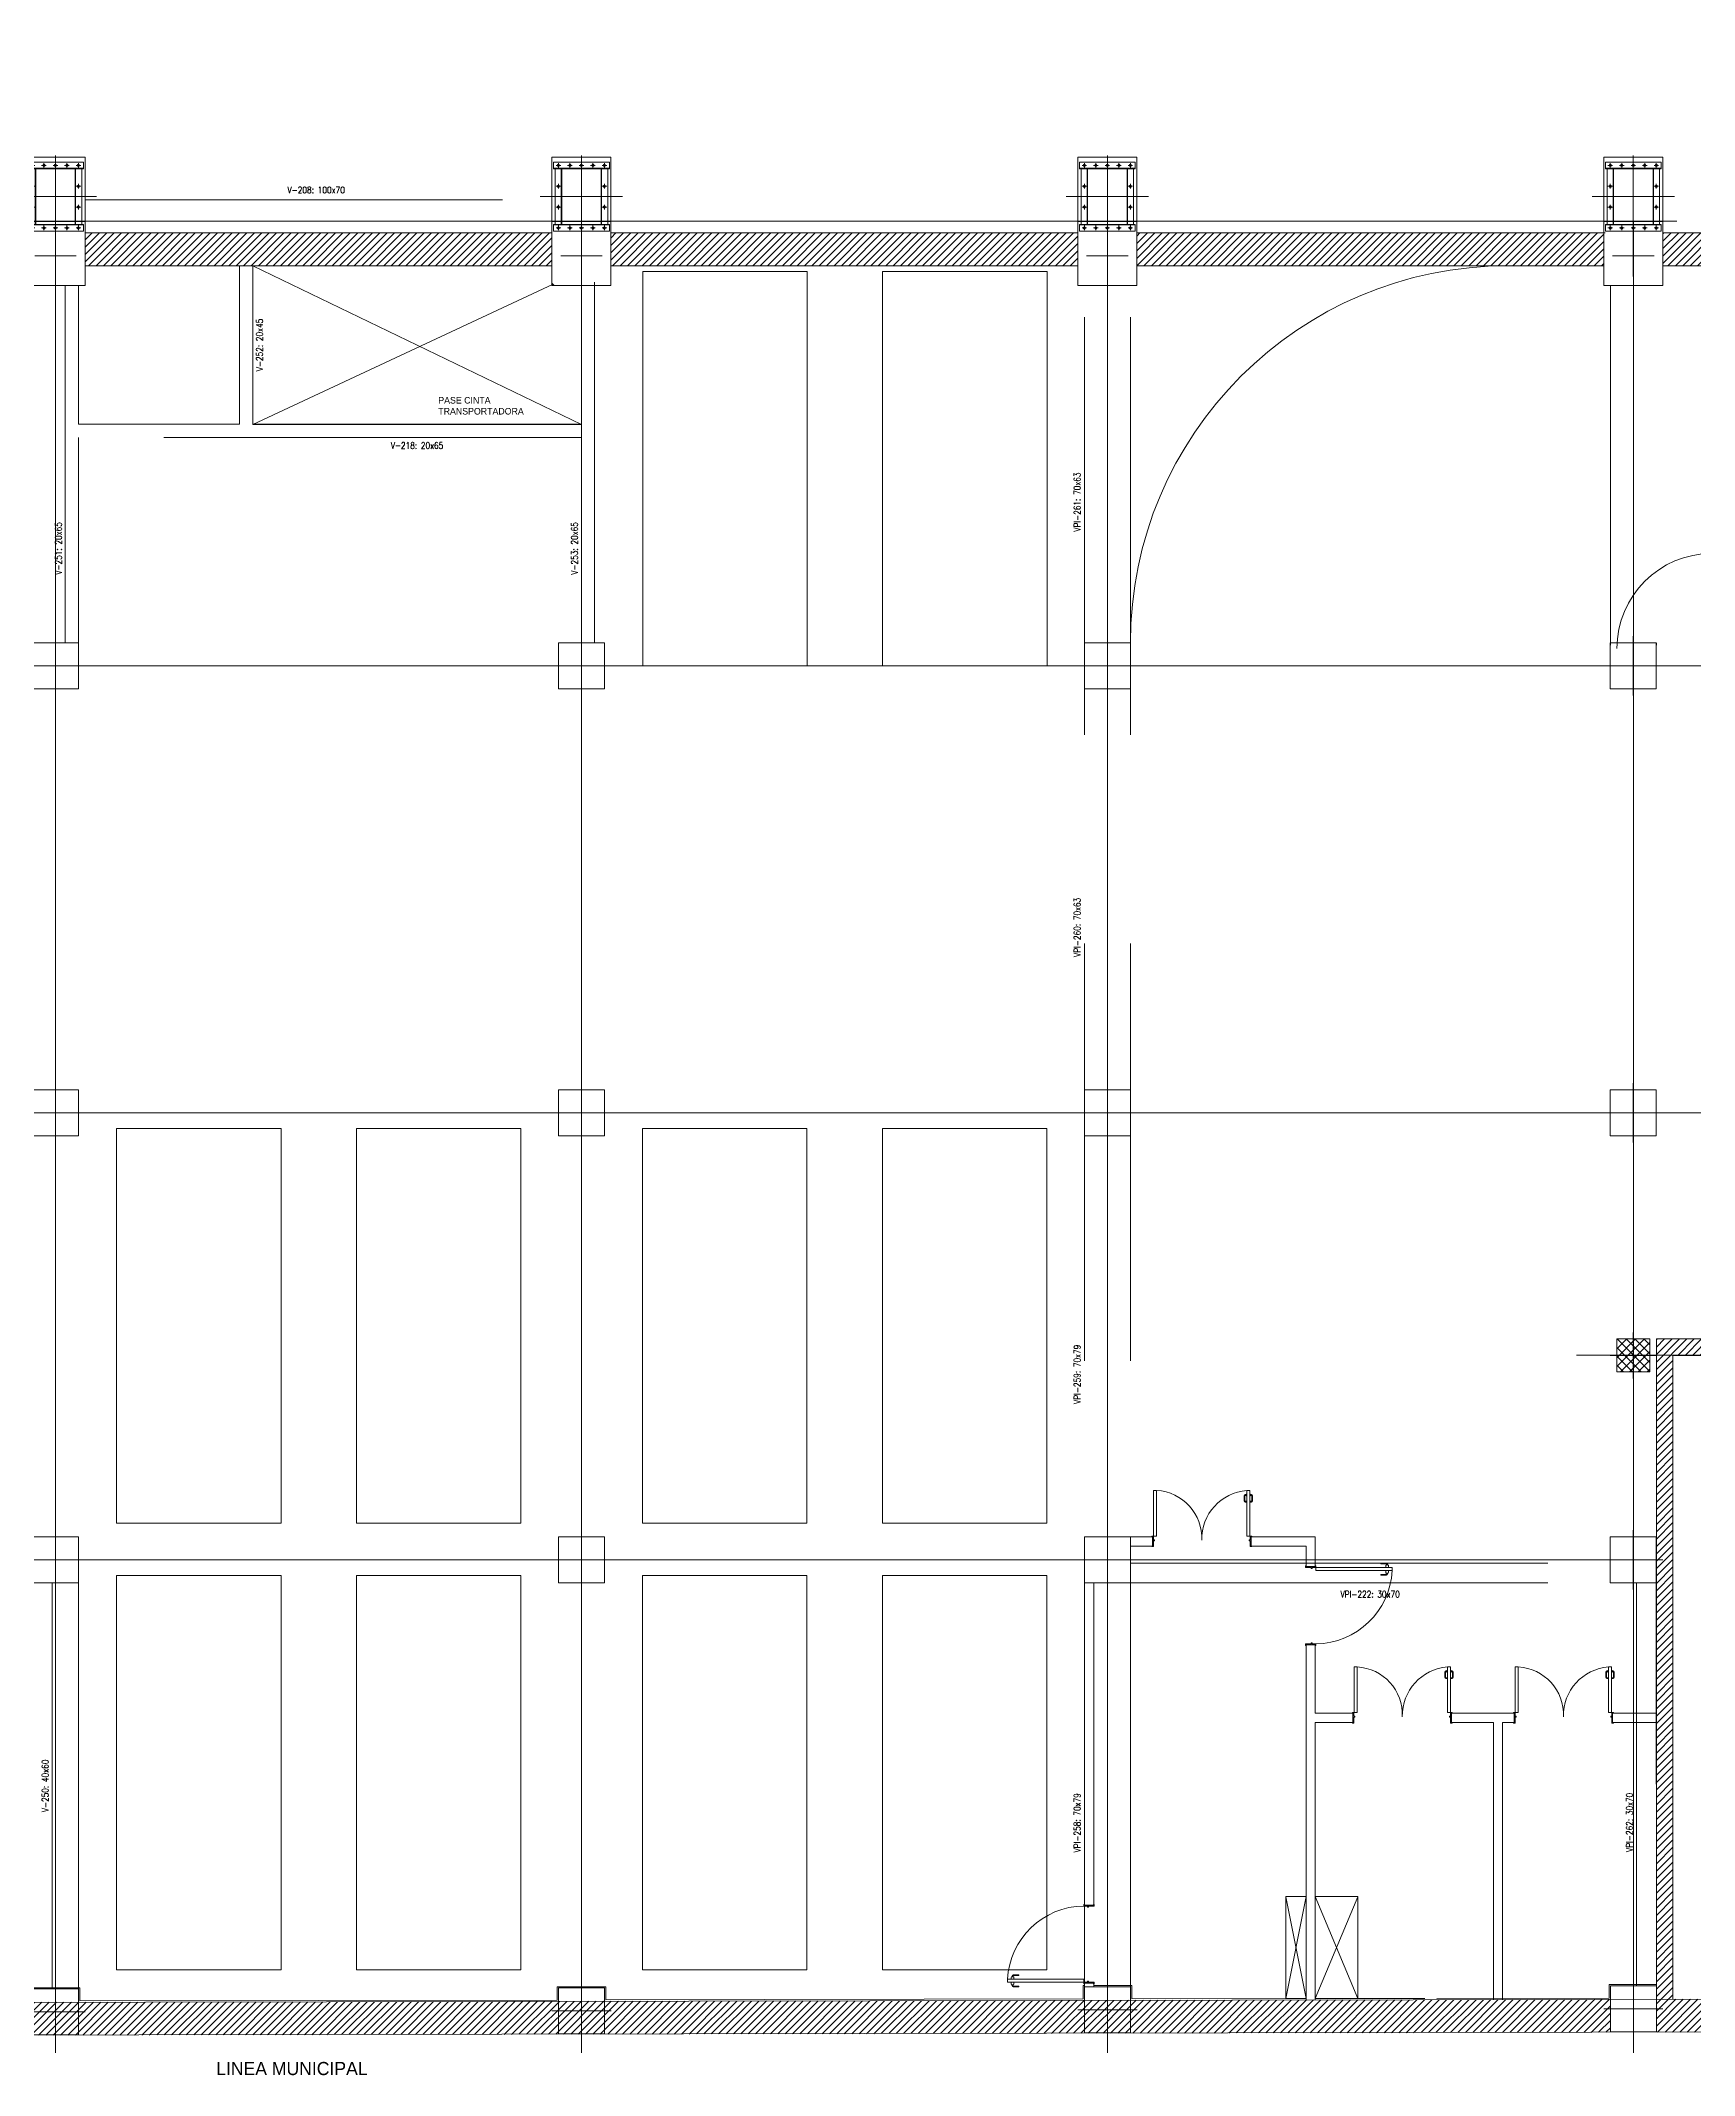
# Model space of a CAD drawing. Header units: millimetres. Extents: x 14 to 290, y 66 to 213.
# Drawn here: x 82.83 to 107.98, y 66.49 to 97.44 of the extents above; entities that cross this region are included whole.
import ezdxf
from ezdxf.enums import TextEntityAlignment as Align

# ---------------------------------------------------------------- set-up
doc = ezdxf.new("R2010")
doc.units = ezdxf.units.MM
doc.linetypes.add('CENTER2', pattern=[28.575, 19.05, -3.175, 3.175, -3.175])
doc.linetypes.add('HIDDEN', pattern=[9.525, 6.35, -3.175])
for name, color, linetype, lineweight in [('Auxiliares', 252, 'Continuous', 15), ('OCASA_TODAS_r08$0$CARP-BARRIDO', 252, 'Continuous', 15), ('OCASA_TODAS_r08$0$CARP-HERRAJES', 252, 'Continuous', 15), ('OCASA_TODAS_r08$0$CARP-HOJA', 252, 'Continuous', 20), ('OCASA_TODAS_r08$0$CARP-MARCO', 252, 'Continuous', 20), ('OCASA_TODAS_r08$0$CARPINTERIA', 252, 'Continuous', 15), ('OCASA_TODAS_r08$0$CGC ARM 0.20', 252, 'Continuous', 15), ('OCASA_TODAS_r08$0$CGC COLUMNAS', 252, 'Continuous', 20), ('OCASA_TODAS_r08$0$CGC COLUMNAS EJES', 252, 'Continuous', 20), ('OCASA_TODAS_r08$0$CGC COLUMNAS HATCH', 252, 'Continuous', 20), ('OCASA_TODAS_r08$0$CGC EJE_MET', 252, 'CENTER2', 15), ('OCASA_TODAS_r08$0$CGC TABIQUES', 252, 'Continuous', 20), ('OCASA_TODAS_r08$0$CGC VIGAS', 252, 'HIDDEN', 15), ('OCASA_TODAS_r08$0$CGC VIGAS REF', 252, 'Continuous', 15), ('OCASA_TODAS_r08$0$EQUIPAMIENTO', 252, 'Continuous', 15), ('OCASA_TODAS_r08$0$Estructura', 252, 'Continuous', 20), ('OCASA_TODAS_r08$0$HACH MURO', 252, 'Continuous', 15), ('OCASA_TODAS_r08$0$L.M.', 252, 'Continuous', 20), ('OCASA_TODAS_r08$0$MURO BLOQUE CEMENTO 18', 252, 'Continuous', 20), ('OCASA_TODAS_r08$0$MURO HOMIGON', 252, 'Continuous', 20), ('OCASA_TODAS_r08$0$PASES', 252, 'Continuous', 15), ('OCASA_TODAS_r08$0$PASES ASCENSORES', 252, 'Continuous', 15), ('OCASA_TODAS_r08$0$RAMPA', 252, 'Continuous', 15), ('OCASA_TODAS_r08$0$REVOQUES', 251, 'Continuous', 15)]:
    doc.layers.add(name, color=color, linetype=linetype, lineweight=lineweight)
doc.styles.add('OCASA_TODAS_r08$0$CYPETXT', font='romans__.ttf', dxfattribs={"height": 0.2})
doc.styles.add('OCASA_TODAS_r08$0$Standard', font='txt')
pattern_1 = [(45, (894.26853, 83.59833), (-0.056126601, 0.056126601), [])]

# ---------------------------------------------------------------- blocks, each defined once
blk = doc.blocks.new('OCASA_TODAS_r08$0$EJES_DE_LA_COLUMNA')
at = {"layer": 'OCASA_TODAS_r08$0$CGC COLUMNAS EJES'}
for p, q in [((0, -0.5), (0, 0.5)), ((-0.5, 0), (0.5, 0))]:
    blk.add_line(p, q, dxfattribs=at)
blk = doc.blocks.new('OCASA_TODAS_r08$0$A$C79680A30')
at = {"layer": 'OCASA_TODAS_r08$0$CGC ARM 0.20'}
for p, q in [((0.425, 0.4314), (-0.425, 0.4314)), ((-0.3064, 0.425), (-0.3064, -0.425)), ((0.3064, 0.425), (0.3064, -0.425)), ((0.425, -0.4314), (-0.425, -0.4314))]:
    blk.add_line(p, q, dxfattribs=at)
for points in [[(-0.425, 0.425), (0.425, 0.425), (0.425, 0.525), (-0.425, 0.525)], [(-0.3, -0.425), (-0.3, 0.425), (-0.4, 0.425), (-0.4, -0.425)], [(0.3, -0.425), (0.3, 0.425), (0.4, 0.425), (0.4, -0.425)], [(-0.425, -0.425), (0.425, -0.425), (0.425, -0.525), (-0.425, -0.525)]]:
    blk.add_lwpolyline(points, close=True, dxfattribs=at)
for centre in [(-0.35, 0.475), (-0.175, 0.475), (0, 0.475), (0.175, 0.475), (0.35, 0.475), (-0.35, 0.158333), (0.35, 0.158333), (-0.35, -0.158333), (0.35, -0.158333), (-0.35, -0.475), (-0.175, -0.475), (0, -0.475), (0.175, -0.475), (0.35, -0.475)]:
    blk.add_circle(centre, 0.0175, dxfattribs=at)
at = {"layer": 'OCASA_TODAS_r08$0$CGC EJE_MET'}
for p, q in [((-0.315, 0.475), (-0.385, 0.475)), ((-0.315, 0.475), (-0.385, 0.475)), ((-0.35, 0.44), (-0.35, 0.51)), ((-0.35, 0.44), (-0.35, 0.51)), ((-0.14, 0.475), (-0.21, 0.475)), ((-0.14, 0.475), (-0.21, 0.475)), ((-0.175, 0.44), (-0.175, 0.51)), ((-0.175, 0.44), (-0.175, 0.51)), ((0.035, 0.475), (-0.035, 0.475)), ((0.035, 0.475), (-0.035, 0.475)), ((0, 0.44), (0, 0.51)), ((0, 0.44), (0, 0.51)), ((0.21, 0.475), (0.14, 0.475)), ((0.21, 0.475), (0.14, 0.475)), ((0.175, 0.44), (0.175, 0.51)), ((0.175, 0.44), (0.175, 0.51)), ((0.385, 0.475), (0.315, 0.475)), ((0.385, 0.475), (0.315, 0.475)), ((0.35, 0.44), (0.35, 0.51)), ((0.35, 0.44), (0.35, 0.51)), ((-0.315, 0.158333), (-0.385, 0.158333)), ((-0.315, 0.158333), (-0.385, 0.158333)), ((-0.35, 0.123333), (-0.35, 0.193333)), ((-0.35, 0.123333), (-0.35, 0.193333)), ((0.385, 0.158333), (0.315, 0.158333)), ((0.385, 0.158333), (0.315, 0.158333)), ((0.35, 0.123333), (0.35, 0.193333)), ((0.35, 0.123333), (0.35, 0.193333)), ((-0.315, -0.158333), (-0.385, -0.158333)), ((-0.315, -0.158333), (-0.385, -0.158333)), ((-0.35, -0.193333), (-0.35, -0.123333)), ((-0.35, -0.193333), (-0.35, -0.123333)), ((0.385, -0.158333), (0.315, -0.158333)), ((0.385, -0.158333), (0.315, -0.158333)), ((0.35, -0.193333), (0.35, -0.123333)), ((0.35, -0.193333), (0.35, -0.123333)), ((-0.315, -0.475), (-0.385, -0.475)), ((-0.315, -0.475), (-0.385, -0.475)), ((-0.35, -0.51), (-0.35, -0.44)), ((-0.35, -0.51), (-0.35, -0.44)), ((-0.14, -0.475), (-0.21, -0.475)), ((-0.175, -0.51), (-0.175, -0.44)), ((-0.175, -0.51), (-0.175, -0.44)), ((0.035, -0.475), (-0.035, -0.475)), ((0, -0.51), (0, -0.44)), ((0, -0.51), (0, -0.44)), ((0.21, -0.475), (0.14, -0.475)), ((0.175, -0.51), (0.175, -0.44)), ((0.175, -0.51), (0.175, -0.44)), ((0.385, -0.475), (0.315, -0.475)), ((0.385, -0.475), (0.315, -0.475)), ((0.35, -0.51), (0.35, -0.44)), ((0.35, -0.51), (0.35, -0.44))]:
    blk.add_line(p, q, dxfattribs=at)
at = {"layer": 'OCASA_TODAS_r08$0$CGC COLUMNAS EJES', "xscale": 1.25, "yscale": 1.25, "zscale": 2.5}
blk.add_blockref('OCASA_TODAS_r08$0$EJES_DE_LA_COLUMNA', (0, 0), dxfattribs=at)
blk = doc.blocks.new('OCASA_TODAS_r08$0$Estructura SS para Arquitectura')
at = {"layer": 'OCASA_TODAS_r08$0$CGC COLUMNAS HATCH'}
h = blk.add_hatch(dxfattribs=at)
h.set_pattern_fill('ANSI37', color=256, scale=0.03, style=0)
h.set_pattern_definition([(45, (1107.258465, 292.00157), (-0.06735192, 0.06735192), []), (135, (1107.258465, 292.00157), (-0.06735192, -0.06735192), [])])
h.paths.add_polyline_path([(1172.508, 281.374), (1172.258, 281.374), (1172.258, 281.124), (1172.508, 281.124)])
h.paths.add_polyline_path([(1172.258, 281.374), (1172.008, 281.374), (1172.008, 281.124), (1172.258, 281.124)])
h.paths.add_polyline_path([(1172.258, 281.624), (1172.008, 281.624), (1172.008, 281.374), (1172.258, 281.374)])
h.paths.add_polyline_path([(1172.508, 281.624), (1172.258, 281.624), (1172.258, 281.374), (1172.508, 281.374)])
at = {"layer": 'OCASA_TODAS_r08$0$CGC COLUMNAS', "elevation": 0}
for points in [[(1148.608, 297.651), (1147.808, 297.651), (1147.808, 299.601), (1148.708, 299.601), (1148.708, 297.651), (1148.608, 297.651)], [(1156.608, 297.651), (1155.808, 297.651), (1155.808, 299.601), (1156.708, 299.601), (1156.708, 297.651), (1156.608, 297.651)], [(1164.608, 297.651), (1163.808, 297.651), (1163.808, 299.601), (1164.708, 299.601), (1164.708, 297.651), (1164.608, 297.651)], [(1172.608, 297.651), (1171.808, 297.651), (1171.808, 299.601), (1172.708, 299.601), (1172.708, 297.651), (1172.608, 297.651)]]:
    blk.add_lwpolyline(points, dxfattribs=at)
at = {"layer": 'OCASA_TODAS_r08$0$CGC COLUMNAS'}
for points in [[(1147.908, 291.513), (1148.608, 291.513), (1148.608, 292.213), (1147.908, 292.213), (1147.908, 291.513)], [(1147.908, 291.513), (1148.608, 291.513), (1148.608, 292.213), (1147.908, 292.213), (1147.908, 291.513)], [(1155.908, 291.513), (1156.608, 291.513), (1156.608, 292.213), (1155.908, 292.213), (1155.908, 291.513)], [(1155.908, 291.513), (1156.608, 291.513), (1156.608, 292.213), (1155.908, 292.213), (1155.908, 291.513)], [(1163.908, 291.513), (1164.608, 291.513), (1164.608, 292.213), (1163.908, 292.213), (1163.908, 291.513)], [(1163.908, 291.513), (1164.608, 291.513), (1164.608, 292.213), (1163.908, 292.213), (1163.908, 291.513)], [(1171.908, 291.513), (1172.608, 291.513), (1172.608, 292.213), (1171.908, 292.213), (1171.908, 291.513)], [(1171.908, 291.513), (1172.608, 291.513), (1172.608, 292.213), (1171.908, 292.213), (1171.908, 291.513)], [(1147.908, 284.713), (1148.608, 284.713), (1148.608, 285.413), (1147.908, 285.413), (1147.908, 284.713)], [(1147.908, 284.713), (1148.608, 284.713), (1148.608, 285.413), (1147.908, 285.413), (1147.908, 284.713)], [(1155.908, 284.713), (1156.608, 284.713), (1156.608, 285.413), (1155.908, 285.413), (1155.908, 284.713)], [(1155.908, 284.713), (1156.608, 284.713), (1156.608, 285.413), (1155.908, 285.413), (1155.908, 284.713)], [(1163.908, 284.713), (1164.608, 284.713), (1164.608, 285.413), (1163.908, 285.413), (1163.908, 284.713)], [(1163.908, 284.713), (1164.608, 284.713), (1164.608, 285.413), (1163.908, 285.413), (1163.908, 284.713)], [(1171.908, 284.713), (1172.608, 284.713), (1172.608, 285.413), (1171.908, 285.413), (1171.908, 284.713)], [(1171.908, 284.713), (1172.608, 284.713), (1172.608, 285.413), (1171.908, 285.413), (1171.908, 284.713)], [(1172.008, 281.124), (1172.508, 281.124), (1172.508, 281.624), (1172.008, 281.624), (1172.008, 281.124)], [(1172.008, 281.124), (1172.508, 281.124), (1172.508, 281.624), (1172.008, 281.624), (1172.008, 281.124)], [(1147.908, 277.913), (1148.608, 277.913), (1148.608, 278.613), (1147.908, 278.613), (1147.908, 277.913)], [(1147.908, 277.913), (1148.608, 277.913), (1148.608, 278.613), (1147.908, 278.613), (1147.908, 277.913)], [(1155.908, 277.913), (1156.608, 277.913), (1156.608, 278.613), (1155.908, 278.613), (1155.908, 277.913)], [(1155.908, 277.913), (1156.608, 277.913), (1156.608, 278.613), (1155.908, 278.613), (1155.908, 277.913)], [(1163.908, 277.913), (1164.608, 277.913), (1164.608, 278.613), (1163.908, 278.613), (1163.908, 277.913)], [(1163.908, 277.913), (1164.608, 277.913), (1164.608, 278.613), (1163.908, 278.613), (1163.908, 277.913)], [(1171.908, 277.913), (1172.608, 277.913), (1172.608, 278.613), (1171.908, 278.613), (1171.908, 277.913)], [(1171.908, 277.913), (1172.608, 277.913), (1172.608, 278.613), (1171.908, 278.613), (1171.908, 277.913)], [(1171.908, 277.913), (1172.608, 277.913), (1172.608, 278.613), (1171.908, 278.613), (1171.908, 277.913)], [(1171.909, 271.081), (1172.609, 271.081), (1172.609, 271.781), (1171.909, 271.781), (1171.909, 271.081)], [(1171.909, 271.081), (1172.609, 271.081), (1172.609, 271.781), (1171.909, 271.781), (1171.909, 271.081)], [(1147.908, 271.035), (1148.608, 271.035), (1148.608, 271.735), (1147.908, 271.735), (1147.908, 271.035)], [(1147.908, 271.035), (1148.608, 271.035), (1148.608, 271.735), (1147.908, 271.735), (1147.908, 271.035)], [(1155.909, 271.05), (1156.609, 271.05), (1156.609, 271.75), (1155.909, 271.75), (1155.909, 271.05)], [(1155.909, 271.05), (1156.609, 271.05), (1156.609, 271.75), (1155.909, 271.75), (1155.909, 271.05)], [(1163.909, 271.066), (1164.609, 271.066), (1164.609, 271.766), (1163.909, 271.766), (1163.909, 271.066)], [(1163.909, 271.066), (1164.609, 271.066), (1164.609, 271.766), (1163.909, 271.766), (1163.909, 271.066)]]:
    blk.add_lwpolyline(points, close=True, dxfattribs=at)
at = {"layer": 'OCASA_TODAS_r08$0$CGC TABIQUES', "ltscale": 0.7}
for p, q in [((1155.814, 298.451, 0), (1148.708, 298.451, 0)), ((1163.808, 298.451, 0), (1156.708, 298.451, 0)), ((1171.828, 298.451, 0), (1164.708, 298.451, 0)), ((1179.808, 298.451, 0), (1172.708, 298.451, 0)), ((1155.808, 297.951, 0), (1148.708, 297.951, 0)), ((1163.808, 297.951, 0), (1156.708, 297.951, 0)), ((1171.808, 297.951, 0), (1164.708, 297.951, 0)), ((1179.808, 297.951, 0), (1172.708, 297.951, 0))]:
    blk.add_line(p, q, dxfattribs=at)
at = {"layer": 'OCASA_TODAS_r08$0$CGC TABIQUES', "ltscale": 0.7, "elevation": 0}
for points in [[(1098.108, 301.374), (1098.108, 275.264), (1102.585, 270.948), (1196.461, 271.122)], [(1098.608, 301.374), (1098.608, 275.477), (1102.786, 271.449), (1196.461, 271.622)]]:
    blk.add_lwpolyline(points, dxfattribs=at)
at = {"layer": 'OCASA_TODAS_r08$0$CGC VIGAS'}
for p, q in [((1151.058, 295.538, 0), (1151.058, 297.951, 0)), ((1151.258, 295.538, 0), (1151.258, 297.951, 0)), ((1148.408, 297.651, 0), (1148.408, 292.213, 0)), ((1148.608, 297.651, 0), (1148.608, 295.538, 0)), ((1156.258, 297.701, 0), (1156.258, 295.538, 0)), ((1156.458, 297.701, 0), (1156.458, 292.213, 0)), ((1163.908, 271.766, 0), (1163.908, 297.651, 0)), ((1164.608, 271.766, 0), (1164.608, 297.651, 0)), ((1151.058, 295.538, 0), (1148.608, 295.538, 0)), ((1148.608, 295.338, 0), (1148.608, 292.213, 0)), ((1156.258, 295.338, 0), (1148.608, 295.338, 0)), ((1156.258, 295.538, 0), (1151.258, 295.538, 0)), ((1156.258, 295.338, 0), (1156.258, 292.213, 0)), ((1164.608, 278.213, 0), (1171.908, 278.213, 0)), ((1148.208, 277.913, 0), (1148.208, 271.735, 0)), ((1148.608, 277.913, 0), (1148.608, 271.735, 0)), ((1164.608, 277.913, 0), (1171.908, 277.913, 0)), ((1172.308, 277.913, 0), (1172.309, 271.781, 0)), ((1172.608, 277.913, 0), (1172.609, 271.781, 0))]:
    blk.add_line(p, q, dxfattribs=at)
at = {"layer": 'OCASA_TODAS_r08$0$CGC VIGAS', "elevation": 0}
blk.add_lwpolyline([(1148.708, 298.951), (1155.808, 298.951), (1155.808, 297.951), (1148.708, 297.951)], close=True, dxfattribs=at)
for p in [(1148.258, 299.002, 0), (1156.258, 299.002, 0), (1164.258, 299.002, 0), (1172.258, 299.002, 0)]:
    blk.add_blockref('OCASA_TODAS_r08$0$A$C79680A30', p)
at = {"layer": 'OCASA_TODAS_r08$0$CGC COLUMNAS EJES'}
for p, xscale, yscale in [((1148.258, 298.626, 0), 0.9, 0.9), ((1156.258, 298.626, 0), 0.9, 0.9), ((1164.258, 298.626, 0), 0.9, 0.9), ((1172.258, 298.626, 0), 0.9, 0.9), ((1148.258, 291.863, 0), 0.9, 0.9), ((1156.258, 291.863, 0), 0.9, 0.9), ((1164.258, 291.863, 0), 0.9, 0.9), ((1172.258, 291.863, 0), 0.9, 0.9), ((1148.258, 285.063, 0), 0.9, 0.9), ((1156.258, 285.063, 0), 0.9, 0.9), ((1164.258, 285.063, 0), 0.9, 0.9), ((1172.258, 285.063, 0), 0.9, 0.9), ((1172.258, 281.374, 0), 0.7, 0.7), ((1148.258, 278.263, 0), 0.9, 0.9), ((1156.258, 278.263, 0), 0.9, 0.9), ((1164.258, 278.263, 0), 0.9, 0.9), ((1172.258, 278.263, 0), 0.9, 0.9), ((1148.258, 271.385, 0), 0.9, 0.9), ((1156.259, 271.4, 0), 0.9, 0.9), ((1164.259, 271.416, 0), 0.9, 0.9), ((1172.259, 271.431, 0), 0.9, 0.9)]:
    blk.add_blockref('OCASA_TODAS_r08$0$EJES_DE_LA_COLUMNA', p, dxfattribs=dict(at, xscale=xscale, yscale=yscale))
at = {"layer": 'OCASA_TODAS_r08$0$CGC COLUMNAS EJES', "xscale": 0.63, "yscale": 0.63, "zscale": 0.7}
for p in [(1148.258, 298.102, 0), (1156.258, 298.102, 0), (1164.258, 298.102, 0), (1172.258, 298.102, 0)]:
    blk.add_blockref('OCASA_TODAS_r08$0$EJES_DE_LA_COLUMNA', p, dxfattribs=at)
at = {"layer": 'OCASA_TODAS_r08$0$CGC VIGAS REF', "style": 'OCASA_TODAS_r08$0$CYPETXT'}
for s, width, p in [('V-208: 100x70', 0.826084, (1152.224, 299.103, 0)), ('V-218: 20x65', 0.821201, (1153.758, 295.216, 0)), ('VPl-222: 30x70', 0.821201, (1168.255, 277.74, 0))]:
    blk.add_text(s, height=0.1, dxfattribs=dict(at, width=width)).set_placement(p, align=Align.MIDDLE_CENTER)
at = {"layer": 'OCASA_TODAS_r08$0$CGC VIGAS REF', "style": 'OCASA_TODAS_r08$0$CYPETXT', "width": 0.821201}
for s, rotation, p in [('V-252: 20x45', 90, (1151.363, 296.745, 0)), ('VPl-261: 70x63', 90, (1163.8, 294.355, 0)), ('V-251: 20x65', 90, (1148.303, 293.65, 0)), ('V-253: 20x65', 90, (1156.153, 293.65, 0)), ('VPl-260: 70x63', 90, (1163.8, 287.885, 0)), ('VPl-259: 70x79', 90, (1163.8, 281.085, 0)), ('V-250: 40x60', 90.0017, (1148.103, 274.824, 0)), ('VPl-258: 70x79', 90, (1163.8, 274.262, 0)), ('VPl-262: 30x70', 90.0052, (1172.2, 274.269, 0))]:
    blk.add_text(s, height=0.1, rotation=rotation, dxfattribs=at).set_placement(p, align=Align.MIDDLE_CENTER)
blk = doc.blocks.new('OCASA_TODAS_r08$0$FJA-CURRAO SANATORIO PL')
for p, q in [((0, -32), (5.932192, -32)), ((0, -68), (5.932192, -68)), ((5.932192, -32), (5.932192, -68)), ((5.932192, -43.791837), (25.34295, -43.791837)), ((5.932192, -56.208163), (25.34295, -56.208163)), ((5.932192, -146.190476), (25.34295, -146.190476)), ((5.932192, -158.606802), (5.932192, -146.190476)), ((5.932192, -158.606802), (25.34295, -158.606802)), ((29.481725, -60.346939), (29.481725, -142.0517)), ((41.898052, -60.346939), (41.898052, -142.0517))]:
    blk.add_line(p, q)
for centre, radius, start, end in [((25.34295, -60.346939), 16.555102, 0, 90), ((25.34295, -60.346939), 4.138776, 0, 90), ((25.34295, -142.0517), 16.555102, 270, 0), ((25.34295, -142.0517), 4.138776, 270, 0)]:
    blk.add_arc(centre, radius, start, end)
blk = doc.blocks.new('OCASA_TODAS_r08$0$zrjtbata4rb6t78k78r67')
at = {"layer": 'OCASA_TODAS_r08$0$CARP-BARRIDO', "elevation": 0.000001}
for points in [[(1419.157624, 1541.38337, -0.396844), (1419.844747, 1540.62587, 4.848948)], [(1420.531869, 1541.38337, 0.411824), (1419.844747, 1540.62587, -4.848948)]]:
    blk.add_lwpolyline(points, format="xyb", dxfattribs=at)
at = {"layer": 'OCASA_TODAS_r08$0$CARP-HOJA', "elevation": 0.000001}
for points in [[(1419.112624, 1541.38337), (1419.112624, 1540.68837), (1419.157624, 1540.68837), (1419.157624, 1541.38337)], [(1420.576869, 1541.38337), (1420.576869, 1540.68837), (1420.531869, 1540.68837), (1420.531869, 1541.38337)]]:
    blk.add_lwpolyline(points, close=True, dxfattribs=at)
at = {"layer": 'OCASA_TODAS_r08$0$CARP-MARCO', "elevation": 0.000001}
for points in [[(1419.094747, 1540.53837), (1419.094747, 1540.53677), (1419.086347, 1540.53677), (1419.086347, 1540.52997), (1419.108147, 1540.52997), (1419.108147, 1540.61997), (1419.123147, 1540.61997), (1419.123147, 1540.63177), (1419.108147, 1540.63177), (1419.108147, 1540.654277), (1419.108147, 1540.68677), (1419.086347, 1540.68677), (1419.086347, 1540.67997), (1419.094747, 1540.67997), (1419.094747, 1540.67837), (1419.084747, 1540.67837), (1419.084747, 1540.68837), (1419.109747, 1540.68837), (1419.109747, 1540.63337), (1419.124747, 1540.63337), (1419.124747, 1540.61837), (1419.109747, 1540.61837), (1419.109747, 1540.52837), (1419.084747, 1540.52837), (1419.084747, 1540.53837)], [(1420.594747, 1540.53837), (1420.594747, 1540.53677), (1420.603147, 1540.53677), (1420.603147, 1540.52997), (1420.581347, 1540.52997), (1420.581347, 1540.61997), (1420.566347, 1540.61997), (1420.566347, 1540.63177), (1420.581347, 1540.63177), (1420.581347, 1540.654277), (1420.581347, 1540.68677), (1420.603147, 1540.68677), (1420.603147, 1540.67997), (1420.594747, 1540.67997), (1420.594747, 1540.67837), (1420.604747, 1540.67837), (1420.604747, 1540.68837), (1420.579747, 1540.68837), (1420.579747, 1540.63337), (1420.564747, 1540.63337), (1420.564747, 1540.61837), (1420.579747, 1540.61837), (1420.579747, 1540.52837), (1420.604747, 1540.52837), (1420.604747, 1540.53837)]]:
    blk.add_lwpolyline(points, close=True, dxfattribs=at)
at = {"layer": 'OCASA_TODAS_r08$0$CARP-HERRAJES', "yscale": 0.001, "zscale": 0.001}
for p, xscale in [((1419.112624, 1541.36537, 0.000001), -0.001), ((1419.157624, 1541.36537, 0.000001), 0.001)]:
    blk.add_blockref('OCASA_TODAS_r08$0$FJA-CURRAO SANATORIO PL', p, dxfattribs=dict(at, xscale=xscale))
blk = doc.blocks.new('OCASA_TODAS_r08$0$FJA-MANIJA TOUCH PL')
at = {"linetype": 'Continuous', "ltscale": 0.025}
for p, q in [((30, -26.108189), (0, -26.108189)), ((30, -66.108189), (0, -66.108189)), ((40, -36.108189), (40, -56.108189)), ((40, -39.777271), (53.776, -39.777271)), ((40, -51.945271), (53.776, -51.945271)), ((57.832, -56.001271), (57.832, -142.501711)), ((57.832, -142.501711), (70, -142.501711)), ((70, -56.001271), (70, -142.501711))]:
    blk.add_line(p, q, dxfattribs=at)
for centre, radius, start, end in [((30, -36.108189), 10, 0, 90), ((30, -56.108189), 10, 270, 0), ((53.776, -56.001271), 16.224, 0, 90), ((53.776, -56.001271), 4.056, 0, 90)]:
    blk.add_arc(centre, radius, start, end, dxfattribs=at)
blk = doc.blocks.new('OCASA_TODAS_r08$0$Carpinteria PC2')
at = {"layer": 'OCASA_TODAS_r08$0$CARP-BARRIDO'}
blk.add_arc((61.231031, -11.98829), 1.176084, 270.70648, 357.027169, dxfattribs=at)
at = {"layer": 'OCASA_TODAS_r08$0$CARP-HOJA'}
blk.add_lwpolyline([(61.245532, -12.004284), (62.405532, -12.004284), (62.405532, -12.049284), (61.245532, -12.049284)], close=True, dxfattribs=at)
at = {"layer": 'OCASA_TODAS_r08$0$CARP-MARCO'}
for points in [[(61.095532, -11.989284), (61.093932, -11.989284), (61.093932, -11.980884), (61.087132, -11.980884), (61.087132, -12.002684), (61.177132, -12.002684), (61.177132, -12.017684), (61.188932, -12.017684), (61.188932, -12.002684), (61.211439, -12.002684), (61.243932, -12.002684), (61.243932, -11.980884), (61.237132, -11.980884), (61.237132, -11.989284), (61.235532, -11.989284), (61.235532, -11.979284), (61.245532, -11.979284), (61.245532, -12.004284), (61.190532, -12.004284), (61.190532, -12.019284), (61.175532, -12.019284), (61.175532, -12.004284), (61.085532, -12.004284), (61.085532, -11.979284), (61.095532, -11.979284)], [(61.095532, -13.179284), (61.093932, -13.179284), (61.093932, -13.187684), (61.087132, -13.187684), (61.087132, -13.165884), (61.177132, -13.165884), (61.177132, -13.150884), (61.188932, -13.150884), (61.188932, -13.165884), (61.211439, -13.165884), (61.243932, -13.165884), (61.243932, -13.187684), (61.237132, -13.187684), (61.237132, -13.179284), (61.235532, -13.179284), (61.235532, -13.189284), (61.245532, -13.189284), (61.245532, -13.164284), (61.190532, -13.164284), (61.190532, -13.149284), (61.175532, -13.149284), (61.175532, -13.164284), (61.085532, -13.164284), (61.085532, -13.189284), (61.095532, -13.189284)]]:
    blk.add_lwpolyline(points, close=True, dxfattribs=at)
at = {"layer": 'OCASA_TODAS_r08$0$CARP-HERRAJES', "yscale": 0.001, "zscale": 0.001, "rotation": 270}
for p, xscale in [((62.375532, -12.004284), -0.001), ((62.375532, -12.049284), 0.001)]:
    blk.add_blockref('OCASA_TODAS_r08$0$FJA-MANIJA TOUCH PL', p, dxfattribs=dict(at, xscale=xscale))

msp = doc.modelspace()

# ---------------------------------------------------------------- hatches: boundary and pattern name
at = {"layer": 'OCASA_TODAS_r08$0$HACH MURO'}
h = msp.add_hatch(dxfattribs=at)
h.set_pattern_fill('ANSI31', color=256, scale=0.025, style=0)
h.set_pattern_definition(pattern_1)
h.paths.add_polyline_path([(123.503, 94.519), (128.755, 94.519), (128.755, 94.019), (123.503, 94.019)])
h.paths.add_polyline_path([(115.503, 94.519), (122.603, 94.519), (122.603, 94.019), (115.503, 94.019)])
h.paths.add_polyline_path([(128.755, 94.519), (129.256, 94.519), (129.256, 90.43), (128.756, 90.43)])
h.paths.add_polyline_path([(107.503, 94.519), (114.603, 94.519), (114.603, 94.019), (107.503, 94.019)])
h.paths.add_polyline_path([(99.503, 94.519), (106.603, 94.519), (106.603, 94.019), (99.503, 94.019)])
h.paths.add_polyline_path([(91.503, 94.519), (98.603, 94.519), (98.603, 94.019), (91.503, 94.019)])
h.paths.add_polyline_path([(83.503, 94.519), (90.603, 94.519), (90.603, 94.019), (83.503, 94.019)])
h.paths.add_polyline_path([(128.756, 89.93), (129.256, 89.93), (129.256, 84.061), (128.756, 84.061)])
h.paths.add_polyline_path([(128.756, 83.561), (129.256, 83.561), (129.256, 77.692), (128.756, 77.692)])
h.paths.add_polyline_path([(123.156, 77.692), (128.756, 77.692), (128.756, 77.442), (123.156, 77.442)])
h.paths.add_polyline_path([(118.279, 77.692), (122.656, 77.692), (122.656, 77.442), (118.279, 77.442)])
h.paths.add_polyline_path([(128.755, 77.192), (129.256, 77.192), (129.256, 72.691), (128.755, 72.691)])
h.paths.add_polyline_path([(128.755, 72.191), (129.256, 72.191), (129.255, 68.191), (128.756, 68.191)])
h.paths.add_polyline_path([(107.403, 77.442), (112.291, 77.442), (112.291, 77.692), (107.403, 77.692)])
h.paths.add_polyline_path([(107.403, 67.646), (107.653, 67.646), (107.653, 77.442), (107.403, 77.442)])
h.paths.add_polyline_path([(131.256, 67.69), (107.403, 67.646), (107.403, 67.146), (131.256, 67.19)])
h.paths.add_polyline_path([(118.079, 72.191), (118.279, 72.191), (118.279, 67.666), (118.079, 67.666)])
h.paths.add_polyline_path([(118.079, 77.192), (118.279, 77.192), (118.279, 72.691), (118.079, 72.691)])
h.paths.add_polyline_path([(112.791, 77.692), (117.779, 77.692), (117.779, 77.442), (112.791, 77.442)])
h = msp.add_hatch(dxfattribs=at)
h.set_pattern_fill('ANSI31', color=256, scale=0.025, style=0)
h.set_pattern_definition(pattern_1)
h.paths.add_polyline_path([(37.58, 67.517), (33.403, 71.545), (32.903, 71.332), (37.379, 67.016), (106.703, 67.144), (106.703, 67.644)])

# ---------------------------------------------------------------- linework, layer by layer
at = {"layer": 'Auxiliares'}
for p, q in [((66.393, 94.696), (107.713, 94.696)), ((83.053, 94.696), (83.053, 66.833)), ((91.053, 94.696), (91.053, 66.833)), ((99.053, 94.696), (99.053, 66.833)), ((107.053, 94.696), (107.053, 66.833)), ((31.396, 87.932), (120.838, 87.932)), ((123.306, 81.132), (31.396, 81.132)), ((106.186, 77.444), (129.406, 77.444)), ((31.396, 74.332), (107.053, 74.332))]:
    msp.add_line(p, q, dxfattribs=at)
at = {"layer": 'OCASA_TODAS_r08$0$EQUIPAMIENTO', "elevation": 0}
for points in [[(91.984, 93.931), (91.984, 87.931), (94.484, 87.931), (94.484, 93.931)], [(98.134, 93.931), (98.134, 87.931), (95.634, 87.931), (95.634, 93.931)], [(83.983, 80.892), (83.983, 74.892), (86.483, 74.892), (86.483, 80.892)], [(90.133, 80.892), (90.133, 74.892), (87.633, 74.892), (87.633, 80.892)], [(91.983, 80.892), (91.983, 74.892), (94.483, 74.892), (94.483, 80.892)], [(95.633, 80.892), (95.633, 74.892), (98.133, 74.892), (98.133, 80.892)], [(83.983, 74.092), (83.983, 68.092), (86.483, 68.092), (86.483, 74.092)], [(90.133, 74.092), (90.133, 68.092), (87.633, 68.092), (87.633, 74.092)], [(94.483, 74.092), (94.483, 68.092), (91.983, 68.092), (91.983, 74.092)], [(98.133, 74.092), (98.133, 68.092), (95.633, 68.092), (95.633, 74.092)]]:
    msp.add_lwpolyline(points, close=True, dxfattribs=at)
at = {"layer": 'OCASA_TODAS_r08$0$MURO BLOQUE CEMENTO 18', "elevation": 0}
for points in [[(99.738, 74.542), (99.403, 74.542), (99.403, 74.682), (99.738, 74.682), (99.738, 74.542)], [(102.074, 74.229), (102.074, 74.542), (101.238, 74.542), (101.238, 74.682), (102.214, 74.682), (102.214, 74.229), (102.074, 74.229)], [(98.844, 69.08), (98.844, 73.982), (98.704, 73.982), (98.704, 69.08), (98.844, 69.08)], [(102.074, 67.637), (102.074, 73.039), (102.214, 73.039), (102.214, 71.998), (102.788, 71.998), (102.788, 71.858), (102.214, 71.858), (102.214, 67.637)], [(104.923, 67.639), (104.923, 71.858), (104.288, 71.858), (104.288, 71.998), (105.238, 71.998), (105.238, 71.858), (105.063, 71.858), (105.063, 67.639)], [(107.403, 71.998), (106.738, 71.998), (106.738, 71.858), (107.403, 71.858)], [(98.844, 67.835), (98.844, 67.89), (98.704, 67.89), (98.704, 67.835), (98.834, 67.835)]]:
    msp.add_lwpolyline(points, dxfattribs=at)
at = {"layer": 'OCASA_TODAS_r08$0$MURO HOMIGON', "elevation": 0}
msp.add_lwpolyline([(107.403, 67.646), (107.403, 77.692), (112.291, 77.692), (112.291, 77.442), (107.653, 77.442), (107.653, 67.646)], dxfattribs=at)
at = {"layer": 'OCASA_TODAS_r08$0$PASES'}
for p, q in [((102.074, 69.208), (101.769, 67.658)), ((101.769, 69.207), (102.074, 67.657)), ((102.214, 69.208), (102.863, 67.658)), ((102.863, 69.206), (102.214, 67.656))]:
    msp.add_line(p, q, dxfattribs=at)
at = {"layer": 'OCASA_TODAS_r08$0$PASES', "elevation": 0}
for points in [[(101.769, 69.208), (102.074, 69.208), (102.074, 67.658), (101.769, 67.658)], [(102.863, 69.208), (102.214, 69.208), (102.214, 67.658), (102.863, 67.658)]]:
    msp.add_lwpolyline(points, close=True, dxfattribs=at)
at = {"layer": 'OCASA_TODAS_r08$0$PASES ASCENSORES', "elevation": 0}
for points in [[(91.053, 93.719), (91.053, 91.606), (86.053, 91.606), (86.053, 94.019), (90.603, 94.019), (90.603, 93.754), (90.638, 93.719), (91.053, 93.719)], [(91.053, 91.606), (86.053, 94.019)], [(90.62, 93.737), (86.053, 91.606)]]:
    msp.add_lwpolyline(points, dxfattribs=at)
at = {"layer": 'OCASA_TODAS_r08$0$RAMPA', "elevation": 0}
for points in [[(106.703, 88.246), (106.703, 93.719)], [(107.403, 88.281), (107.403, 88.246)]]:
    msp.add_lwpolyline(points, dxfattribs=at)
at = {"layer": 'OCASA_TODAS_r08$0$RAMPA'}
for centre, radius in [((105.141, 88.281, 0), 5.738), ((108.247, 88.198, 0), 1.444)]:
    msp.add_arc(centre, radius, 90, 180, dxfattribs=at)
at = {"layer": 'OCASA_TODAS_r08$0$REVOQUES', "elevation": 0}
for points in [[(98.704, 67.855), (98.684, 67.855), (98.684, 67.651), (91.423, 67.637), (91.423, 67.838), (90.683, 67.838), (90.683, 67.635), (83.423, 67.621), (83.423, 67.823), (82.683, 67.823)], [(102.034, 67.656), (99.424, 67.651), (99.424, 67.854), (98.844, 67.854)], [(107.403, 67.869), (106.683, 67.869), (106.683, 67.664), (104.063, 67.66)], [(103.883, 67.659), (102.214, 67.656)]]:
    msp.add_lwpolyline(points, dxfattribs=at)

# ---------------------------------------------------------------- block references
at = {"layer": 'OCASA_TODAS_r08$0$CARPINTERIA', "xscale": -1}
for p in [(1520.332, -1465.996, 0), (1523.383, -1468.68, 0), (1525.833, -1468.68, 0)]:
    msp.add_blockref('OCASA_TODAS_r08$0$zrjtbata4rb6t78k78r67', p, dxfattribs=at)
at = {"layer": 'OCASA_TODAS_r08$0$CARPINTERIA'}
msp.add_blockref('OCASA_TODAS_r08$0$Carpinteria PC2', (40.978, 86.218, 0), dxfattribs=at)
at = {"layer": 'OCASA_TODAS_r08$0$CARPINTERIA', "rotation": 180}
msp.add_blockref('OCASA_TODAS_r08$0$Carpinteria PC2', (159.939, 55.901, 0), dxfattribs=at)
at = {"layer": 'OCASA_TODAS_r08$0$Estructura'}
msp.add_blockref('OCASA_TODAS_r08$0$Estructura SS para Arquitectura', (-1065.206, -203.931, 0), dxfattribs=at)

# ---------------------------------------------------------------- texts
at = {"layer": 'OCASA_TODAS_r08$0$L.M.', "insert": (87.8, 66.693, 0), "char_height": 0.2, "width": 4.30479, "attachment_point": 3, "style": 'OCASA_TODAS_r08$0$Standard'}
msp.add_mtext('LINEA MUNICIPAL', dxfattribs=at)
at = {"layer": 'OCASA_TODAS_r08$0$PASES', "insert": (88.875, 92.023, 0), "char_height": 0.1, "attachment_point": 1, "style": 'OCASA_TODAS_r08$0$Standard'}
msp.add_mtext_dynamic_manual_height_columns('PASE CINTA TRANSPORTADORA', width=1.73895, gutter_width=12.5, heights=[0], dxfattribs=at)

doc.saveas('drawing.dxf')
